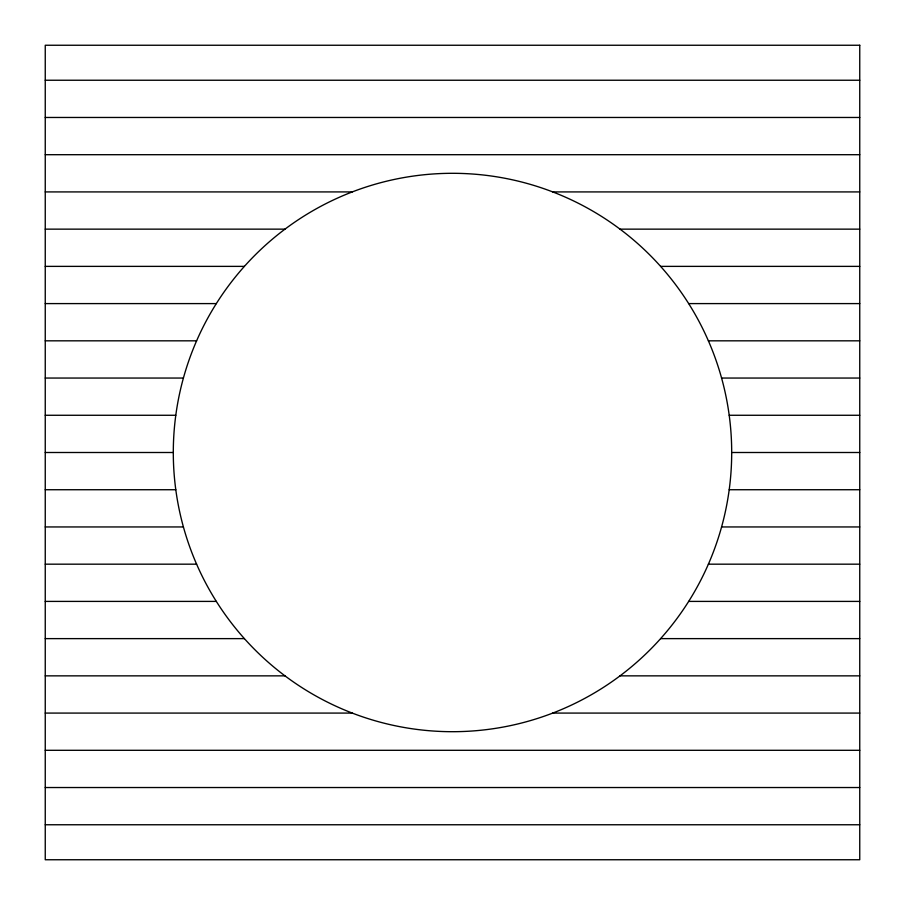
<?xml version="1.0" encoding="UTF-8"?>
<svg xmlns="http://www.w3.org/2000/svg" width="905" height="905" viewBox="0 0 905 905"><rect width="100%" height="100%" fill="white"/><g stroke="black" fill="none" stroke-linecap="round" stroke-linejoin="round"><path stroke-width="1.36" d="M45.25 80.24L859.75 80.24M45.25 117.469L859.75 117.469M45.25 154.698L859.75 154.698M45.25 191.917L352.271 191.917M552.729 191.917L859.75 191.917M45.25 229.146L284.985 229.146M620.016 229.146L859.75 229.146M45.25 266.375L244.407 266.375M660.593 266.375L859.75 266.375M45.25 303.594L216.329 303.594M688.671 303.594L859.75 303.594M45.25 340.823L196.611 340.823M708.389 340.823L859.75 340.823M45.25 378.052L183.421 378.052M721.579 378.052L859.75 378.052M45.25 415.271L175.796 415.271M729.204 415.271L859.75 415.271M45.25 452.5L173.308 452.5M731.692 452.5A279.193 279.193 0 0 1 312.904 694.293A279.193 279.193 0 0 1 312.904 210.707A279.193 279.193 0 0 1 731.692 452.5L859.75 452.5M45.25 489.729L175.796 489.729M729.204 489.729L859.75 489.729M45.25 526.948L183.421 526.948M721.579 526.948L859.75 526.948M45.25 564.177L196.611 564.177M708.389 564.177L859.75 564.177M45.25 601.406L216.329 601.406M688.671 601.406L859.75 601.406M45.25 638.625L244.407 638.625M660.593 638.625L859.75 638.625M45.25 675.854L284.985 675.854M620.016 675.854L859.75 675.854M45.25 713.083L352.271 713.083M552.729 713.083L859.75 713.083M45.25 750.302L859.75 750.302M45.25 787.531L859.75 787.531M45.25 824.76L859.75 824.76M859.75 45.25L45.25 45.25L45.25 859.75L859.75 859.75L859.75 45.25"/></g></svg>
